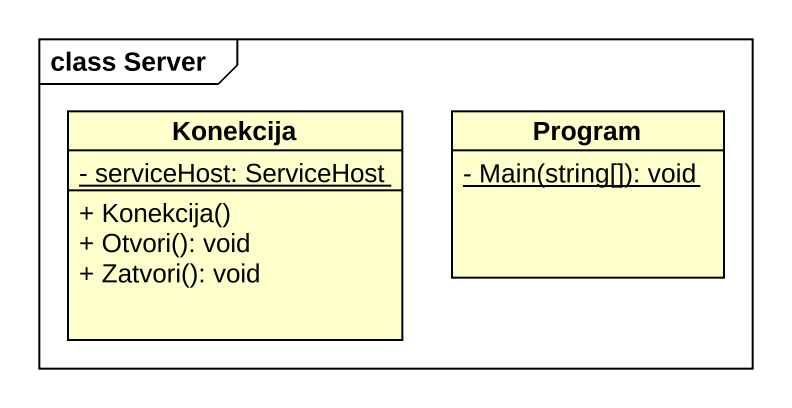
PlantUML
@startuml
mainframe class Server
hide circle
hide empty members
skinparam classAttributeIconSize 0
class Konekcija {
  {static} - serviceHost: ServiceHost
  + Konekcija()
  + Otvori(): void
  + Zatvori(): void
}
class Program {
  {static} - Main(string[]): void
}
@enduml
